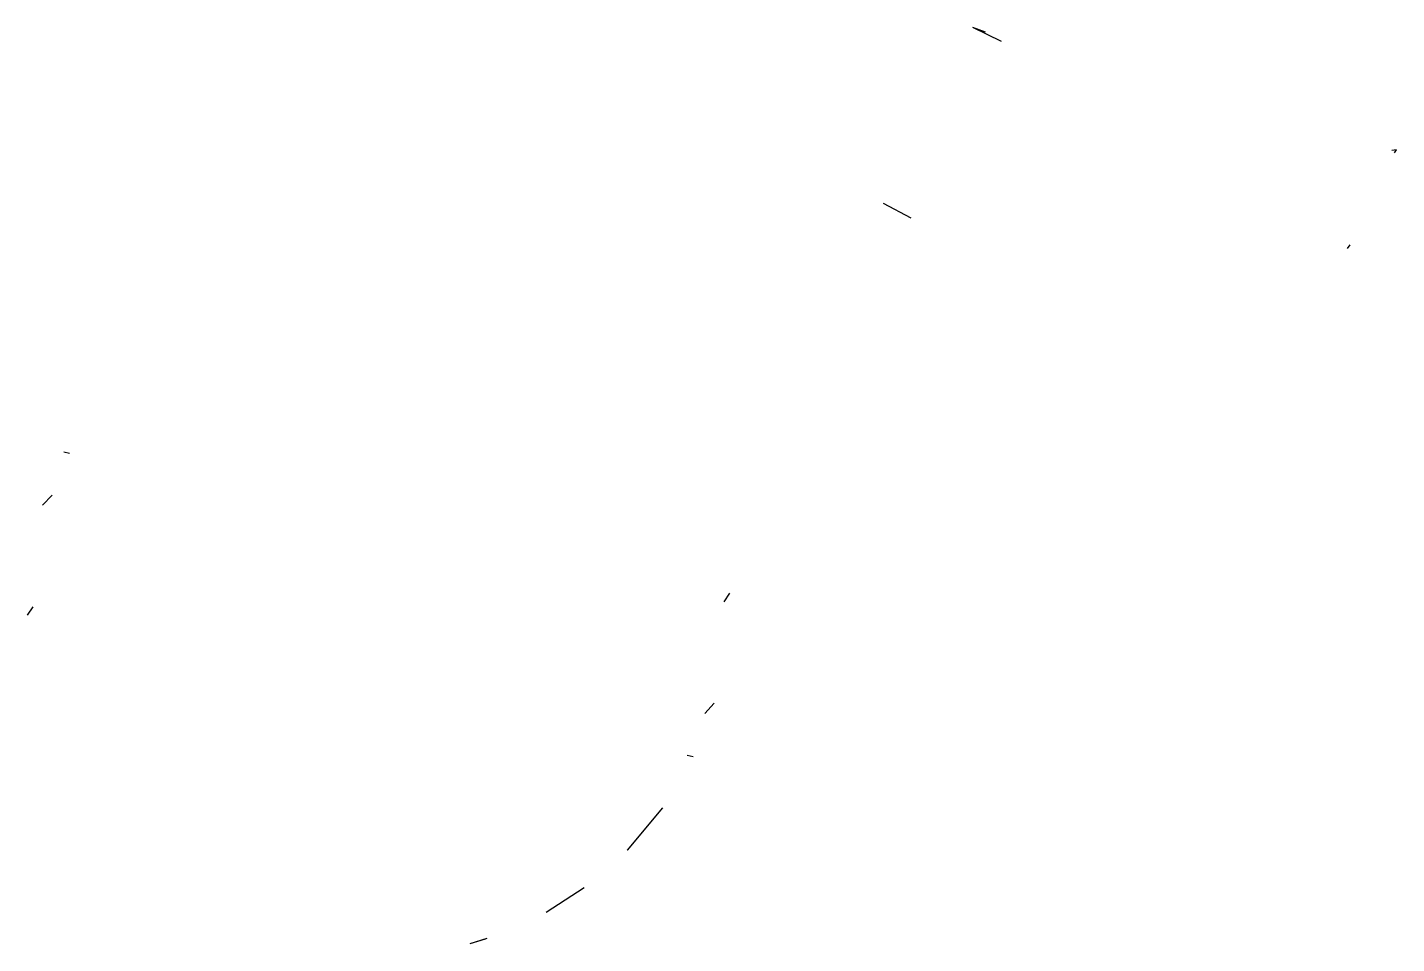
# Model space of a CAD drawing. Header units: millimetres. Extents: x -220 to 184, y -181 to 179.
# Drawn here: x 105.7 to 184.2, y 108.8 to 161.4 of the extents above.
import ezdxf

# ---------------------------------------------------------------- set-up
doc = ezdxf.new("R2010")
doc.units = ezdxf.units.MM
doc.layers.add('Layer0_5', color=7, linetype='Continuous', true_color=0x8a086e)

msp = doc.modelspace()

# ---------------------------------------------------------------- linework, layer by layer
at = {"layer": 'Layer0_5', "color": 18, "true_color": 0x000000, "extrusion": (0, -1, -1.19209e-07)}
for p, q in [((160.536, 161.153, 662.929), (159.93, 161.384, 662.964)), ((160.575, 161.136, 662.927), (159.93, 161.384, 662.964)), ((160.652, 161.101, 662.924), (159.93, 161.384, 662.964)), ((161.587, 160.574, 662.917), (159.93, 161.384, 662.964)), ((184.228, 154.356, 667.749), (183.956, 154.322, 667.635)), ((184.103, 154.194, 667.808), (184.228, 154.356, 667.749)), ((156.397, 150.453, 666.604), (154.809, 151.281, 666.637)), ((181.543, 148.908, 699.034), (181.393, 148.699, 698.536)), ((107.818, 137.054, 367.993), (108.153, 136.98, 368)), ((106.61, 133.982, 367.993), (107.149, 134.568, 368.007)), ((145.982, 128.938, 367.993), (145.654, 128.456, 367.963)), ((105.737, 127.68, 367.993), (106.065, 128.165, 368.022)), ((145.108, 122.635, 367.993), (144.57, 122.052, 367.979)), ((143.9, 119.563, 367.993), (143.566, 119.64, 367.986)), ((142.149, 116.629, 367.993), (140.119, 114.21, 367.993)), ((140.119, 114.21, 367.993), (140.139, 114.23, 367.993)), ((135.47, 110.655, 367.993), (137.658, 112.067, 367.993)), ((131.118, 108.85, 367.993), (132.093, 109.154, 367.993)), ((131.118, 108.85, 367.993), (132.006, 109.124, 367.993))]:
    msp.add_line(p, q, dxfattribs=at)

doc.saveas('drawing.dxf')
